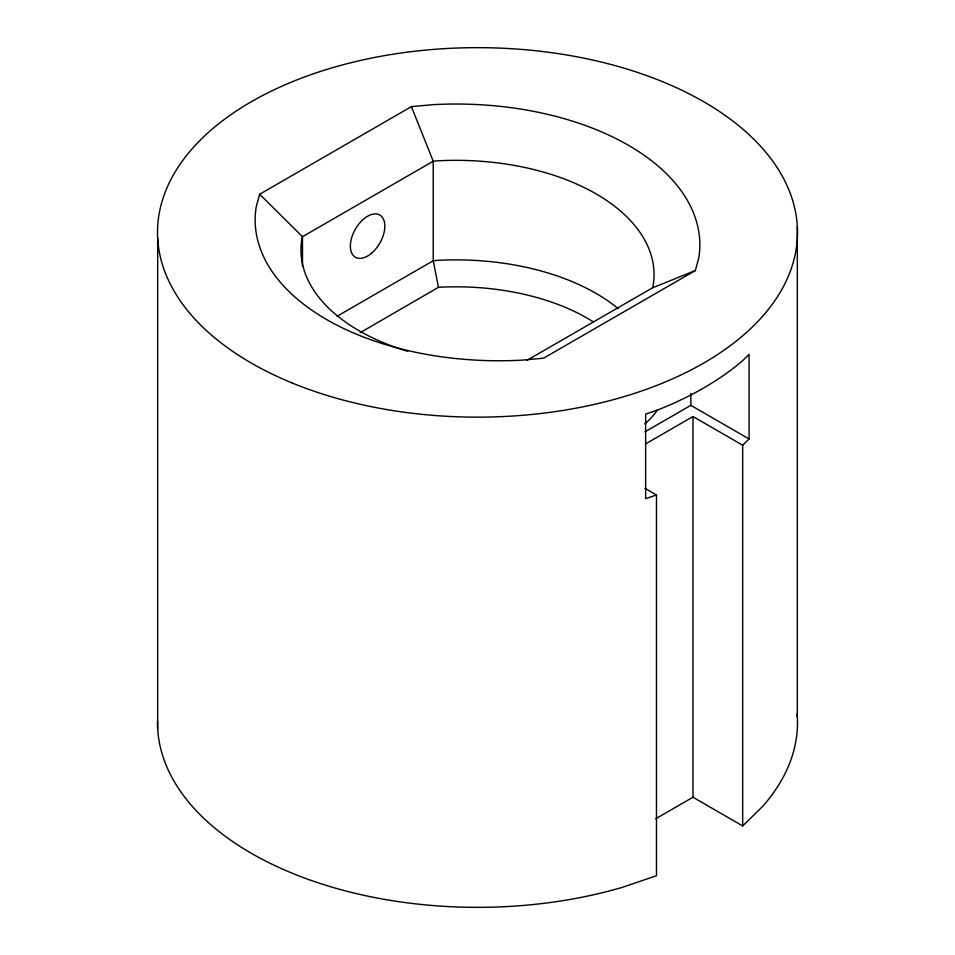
<?xml version="1.0" encoding="UTF-8"?>
<svg xmlns="http://www.w3.org/2000/svg" width="955" height="955" viewBox="0 0 955 955"><rect width="100%" height="100%" fill="white"/><g stroke="black" fill="none" stroke-linecap="round" stroke-linejoin="round"><path stroke-width="1.43" d="M259.665 194.247L256.238 206.71A243.895 140.815 0 0 0 522.003 360.142L543.598 358.173L695.336 270.563L698.762 258.101A243.895 140.815 0 0 0 432.997 104.656L411.402 106.638L259.665 194.247L302.484 236.697L302.484 266.409M526.909 360.345L652.516 287.825L653.16 285.461A198.091 114.361 0 0 0 437.306 160.846L433.224 161.216L302.484 236.697L301.84 239.06A198.091 114.361 0 0 0 407.737 351.309M655.679 818.781L692.996 797.246L742.68 825.932L742.68 445.221L749.078 438.966L749.078 354.365L742.154 361.121A319.985 184.745 0 0 1 657.362 410.089L645.652 414.088L645.652 498.689L656.479 494.988L656.479 875.699L622.767 887.207A319.985 184.745 0 0 1 157.515 721.156M742.68 825.932L762.615 806.474A319.985 184.745 0 0 0 797.139 713.898M360.131 332.698L438.464 287.3A185.879 107.318 0 0 1 593.58 322.014M337.091 316.248L433.224 260.751L437.306 260.381A198.091 114.361 0 0 1 618.148 308.584M644.864 431.875L690.835 405.338L749.078 438.966M645.389 444.015L692.996 416.535L742.68 445.221M652.516 287.825L695.336 270.563M645.019 488.363L656.479 494.988M411.402 106.638L433.224 161.216L433.224 260.751L438.464 287.3M797.33 226.598L797.33 716.799M692.996 416.535L692.996 797.246M690.835 393.46L690.835 405.338M157.671 238.201L157.671 728.402M657.482 409.934A42.665 24.627 -60 0 1 644.732 423.877M372.056 252.788A24.376 14.074 -60 0 0 379.792 215.018A24.376 14.074 -60 0 0 350.951 240.6A24.376 14.074 -60 0 0 372.056 252.788M292.135 382.991A319.985 184.745 0 0 0 796.064 249.792A319.985 184.745 0 0 0 344.289 64.427A319.985 184.745 0 0 0 292.135 382.991"/></g></svg>
